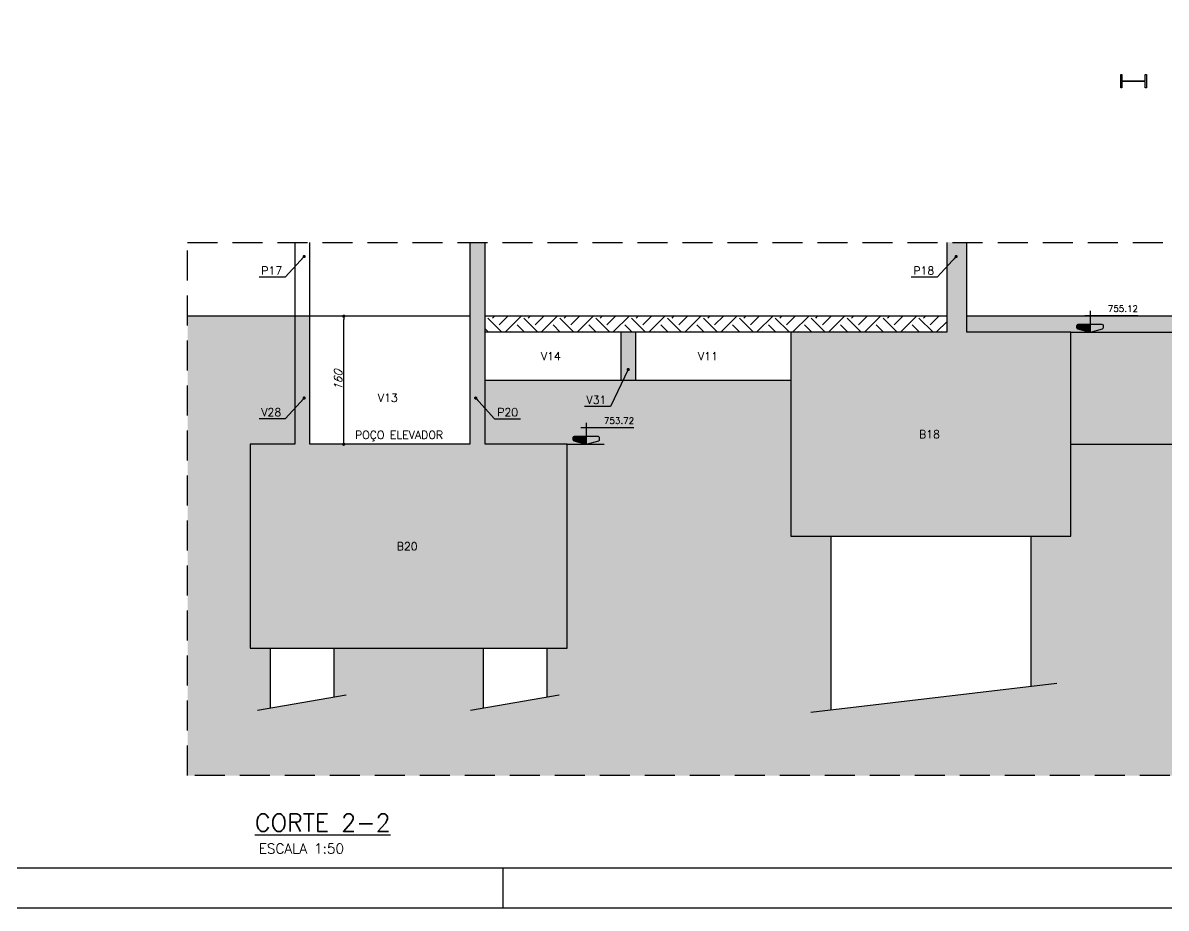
# Model space of a CAD drawing. Header units: millimetres. Extents: x -4137 to 5508, y -2380 to 3650.
# Drawn here: x -642 to 787, y -2380 to -1274 of the extents above; entities that cross this region are included whole.
import ezdxf
from ezdxf.enums import TextEntityAlignment as Align

# ---------------------------------------------------------------- set-up
doc = ezdxf.new("R2010")
doc.units = ezdxf.units.MM
doc.header["$LTSCALE"] = 50
doc.linetypes.add('ACAD_ISO04W100', pattern=[30, 24, -3, 0, -3])
doc.linetypes.add('HIDDEN', pattern=[0.375, 0.25, -0.125])
doc.layers.add('A-DETL-MBND', color=5, linetype='Continuous', lineweight=9)
for name, color, linetype in [('AR-TEXTO_REGUA 120_1-200', 4, 'Continuous'), ('F-AUX', 2, 'Continuous'), ('F-CORTE', 4, 'Continuous'), ('F-COTAS', 106, 'Continuous'), ('F-EIXOS-DET', 1, 'Continuous'), ('F-HATCH', 1, 'Continuous'), ('F-LEADER', 1, 'Continuous'), ('F-MARGEM', 1, 'Continuous'), ('F-NÍVEL-VISTA', 2, 'Continuous'), ('F-PM_EST', 1, 'Continuous'), ('F-SOLIDO', 71, 'Continuous'), ('F-TEXTO', 6, 'Continuous'), ('F-VIGAS-DIM', 2, 'Continuous'), ('F-VISTA', 2, 'Continuous')]:
    doc.layers.add(name, color=color, linetype=linetype)
doc.styles.add('CP-TEXT-INCL', font='simplex.shx', dxfattribs={"oblique": 20})
doc.styles.add('MCP', font='simplex.shx')
doc.styles.add('ROMANS', font='simplex.shx')
doc.styles.get("Standard").update_dxf_attribs({"font": 'simplex.shx'})
doc.dimstyles.new('CP-COTAS-50', dxfattribs={"dimscale": 0.8, "dimtxt": 12.5, "dimasz": 5, "dimexe": 5, "dimexo": 5, "dimgap": 2.5, "dimtad": 1, "dimdec": 1, "dimdsep": 46, "dimtxsty": 'CP-TEXT-INCL', "dimblk1": 'DOT', "dimblk2": 'DOT', "dimsah": 1, "dimcen": 9, "dimclrd": 256, "dimclre": 256, "dimclrt": 256, "dimadec": 0, "dimazin": 0, "dimtfac": 1, "dimtdec": 1, "dimtmove": 2, "dimatfit": 3, "dimldrblk": 'DOT', "dimfxl": 0, "dimtolj": 1, "dimarcsym": 0})

# ---------------------------------------------------------------- blocks, each defined once
blk = doc.blocks.new('A0-4L_900')
at = {"layer": 'F-MARGEM', "color": 2}
blk.add_line((81.9, 1), (81.9, 0), dxfattribs=at)
blk.add_lwpolyline([(0, 0), (0, 90), (192.9, 90), (192.9, 0)], close=True, dxfattribs=at)
at = {"layer": 'F-MARGEM', "color": 7}
blk.add_lwpolyline([(2.5, 89), (191.9, 89), (191.9, 1), (2.5, 1)], close=True, dxfattribs=at)
blk = doc.blocks.new('_DOT')
at = {"color": 0, "linetype": 'ByBlock'}
blk.add_line((-0.5, 0), (-1, 0), dxfattribs=at)
at = {"color": 0, "linetype": 'ByBlock', "const_width": 0.5}
blk.add_lwpolyline([(-0.25, 0, 1), (0.25, 0, 1)], format="xyb", close=True, dxfattribs=at)
blk = doc.blocks.new('*D122')
at = {"layer": 'DEFPOINTS', "color": 0, "transparency": 16777216}
for p in [(-241.4, -1640.8), (-241.4, -1640.8), (-241.4, -1800.8)]:
    blk.add_point(p, dxfattribs=at)
at = {"layer": 'F-COTAS', "lineweight": -2, "transparency": 16777216}
blk.add_line((-241.4, -1796.8), (-241.4, -1644.8), dxfattribs=at)
at = {"layer": 'F-COTAS', "lineweight": -2, "transparency": 16777216, "xscale": 4, "yscale": 4, "zscale": 4}
for p, rotation in [((-241.4, -1640.8), 90), ((-241.4, -1800.8), 270)]:
    blk.add_blockref('_DOT', p, dxfattribs=dict(at, rotation=rotation))
at = {"layer": 'F-COTAS', "transparency": 16777216, "insert": (-248.4, -1720.8), "char_height": 10, "attachment_point": 5, "rotation": 90, "style": 'CP-TEXT-INCL'}
blk.add_mtext('\\A1;160', dxfattribs=at)
blk = doc.blocks.new('Pilares W Gerdau - W310X52-689467-Térreo')
at = {"layer": 'F-PM_EST'}
for p, q in [((-8.35, 14.58), (-8.35, 15.9)), ((-8.35, 15.9), (8.35, 15.9)), ((-8.35, 15.9), (8.35, 15.9)), ((-8.35, 14.58), (-8.35, 15.9)), ((-0.381, 14.58), (-8.35, 14.58)), ((-0.381, 14.58), (-8.35, 14.58)), ((-0.381, -14.58), (-0.381, 14.58)), ((-0.381, -14.58), (-0.381, 14.58)), ((8.35, 14.58), (0.381, 14.58)), ((0.381, 14.58), (0.381, -14.58)), ((0.381, 14.58), (0.381, -14.58)), ((8.35, 14.58), (0.381, 14.58)), ((8.35, 15.9), (8.35, 14.58)), ((8.35, 15.9), (8.35, 14.58)), ((-8.35, -15.9), (-8.35, -14.58)), ((-8.35, -14.58), (-0.381, -14.58)), ((-8.35, -14.58), (-0.381, -14.58)), ((-8.35, -15.9), (-8.35, -14.58)), ((8.35, -15.9), (-8.35, -15.9)), ((8.35, -15.9), (-8.35, -15.9)), ((0.381, -14.58), (8.35, -14.58)), ((0.381, -14.58), (8.35, -14.58)), ((8.35, -14.58), (8.35, -15.9)), ((8.35, -14.58), (8.35, -15.9))]:
    blk.add_line(p, q, dxfattribs=at)
blk = doc.blocks.new('A$C1CCB5D26')
at = {"layer": 'A-DETL-MBND', "rotation": 270}
blk.add_blockref('Pilares W Gerdau - W310X52-689467-Térreo', (745.9, -1347.1), dxfattribs=at)
blk = doc.blocks.new('Nível - Vista')
at = {"layer": 'F-NÍVEL-VISTA'}
blk.add_hatch(color=71, dxfattribs=at).paths.add_polyline_path([(0, 0.238), (-0.38, 0.238, 0.414214), (-0.42, 0.198), (-0.42, 0.148, 0.331206), (-0.391, 0.11), (-0.011, 0.002, 0.072993), (0, 0)])
at = {"layer": 'F-NÍVEL-VISTA', "color": 2}
for p, q in [((-0.168, 0.521), (1.493, 0.521)), ((0, 0.67), (0, 0))]:
    blk.add_line(p, q, dxfattribs=at)
blk.add_lwpolyline([(-0.011, 0.002, 0.146769), (0.011, 0.002), (0.391, 0.11, 0.331206), (0.42, 0.148), (0.42, 0.198, 0.414214), (0.38, 0.238), (-0.38, 0.238, 0.414214), (-0.42, 0.198), (-0.42, 0.148, 0.331206), (-0.391, 0.11), (-0.011, 0.002, 0.146769), (0.011, 0.002)], format="xyb", dxfattribs=at)
at = {"layer": 'F-TEXTO', "color": 3, "style": 'MCP'}
for tag, p in [('NÍVEL', (1.026, 0.636)), ('NÍVEL_DETALHE', (1.02, 0.186))]:
    blk.add_attdef(tag, text='', height=0.2, dxfattribs=at).set_placement(p, align=Align.CENTER)

msp = doc.modelspace()

# ---------------------------------------------------------------- hatches: boundary and pattern name
at = {"layer": 'F-HATCH'}
h = msp.add_hatch(dxfattribs=at)
h.set_pattern_fill('EARTH', color=256, scale=5, angle=45)
h.paths.add_polyline_path([(1059.263, -2055.798), (1034.263, -2055.798), (1034.263, -1800.798), (1186.312, -1800.798), (1186.312, -1777.792), (1186.312, -1640.796), (537.312, -1640.796), (537.312, -1660.796), (667.618, -1660.796), (667.618, -1759.58), (667.618, -1795.97), (667.618, -1915.796), (617.618, -1915.796), (617.618, -2103.24), (367.618, -2132.773), (367.618, -1915.796), (317.618, -1915.796), (317.618, -1817.012), (317.618, -1780.621), (317.618, -1720.796), (195.812, -1720.796), (186.312, -1720.796), (176.812, -1720.796), (123.812, -1720.796), (118.473, -1720.796), (104.812, -1720.796), (-64.688, -1720.796), (-64.688, -1731.383), (-64.688, -1800.798), (37.812, -1800.798), (37.812, -1902.11), (37.812, -1940.664), (37.812, -2055.798), (12.812, -2055.798), (12.812, -2116.552), (-67.188, -2130.404), (-67.188, -2055.798), (-119.52, -2055.798), (-179.392, -2055.798), (-253.188, -2055.798), (-253.188, -2116.552), (-333.188, -2130.404), (-333.188, -2055.798), (-358.188, -2055.798), (-358.188, -1954.486), (-358.188, -1915.932), (-358.188, -1800.798), (-302.688, -1800.798), (-302.688, -1640.796), (-436.54, -1640.796), (-436.54, -2214.74), (1578.612, -2214.74), (1578.612, -1640.796), (1430.312, -1640.796), (1430.312, -1739.466), (1430.312, -1800.798), (1484.263, -1800.798), (1484.263, -1896.86), (1484.263, -1937.296), (1484.263, -2055.798), (1459.263, -2055.798), (1459.263, -2116.552), (1379.263, -2130.404), (1379.263, -2055.798), (1314.741, -2055.798), (1243.384, -2055.798), (1139.263, -2055.798), (1139.263, -2116.552), (1059.263, -2130.404)])
h = msp.add_hatch(dxfattribs=at)
h.set_pattern_fill('EARTH', color=256, scale=5, angle=45)
h.set_pattern_definition([(45, (-83.688, -5476.708), (0, 44.90128), [31.75, -31.75]), (45, (-92.107, -5468.29), (0, 44.90128), [31.75, -31.75]), (45, (-100.526, -5459.87), (0, 44.90128), [31.75, -31.75]), (135, (-100.526, -5454.257), (-44.90128, 0), [31.75, -31.75]), (135, (-92.107, -5445.838), (-44.90128, 0), [31.75, -31.75]), (135, (-83.688, -5437.42), (-44.90128, 0), [31.75, -31.75])])
h.paths.add_polyline_path([(317.618, -1660.796), (503.151, -1660.796), (512.312, -1660.796), (512.312, -1640.796), (-64.688, -1640.796), (-64.688, -1660.796), (104.812, -1660.796), (118.473, -1660.796), (123.812, -1660.796), (176.812, -1660.796), (186.312, -1660.796), (195.812, -1660.796)], flags=17)
at = {"layer": 'F-SOLIDO'}
h = msp.add_hatch(color=256, dxfattribs=at)
h.dxf.hatch_style = 1
h.paths.add_polyline_path([(37.812, -1940.664), (37.812, -1902.11), (37.812, -1800.798), (-64.688, -1800.798), (-64.688, -1731.383), (-64.688, -1720.796), (-64.688, -1704.223), (-64.688, -1660.796), (-64.688, -1640.796), (-64.688, -1548.557), (-83.688, -1548.557), (-83.688, -1558.227), (-83.688, -1640.796), (-83.688, -1768.682), (-83.688, -1794.5), (-83.688, -1800.798), (-101.077, -1800.798), (-119.52, -1800.798), (-283.652, -1800.798), (-283.664, -1800.798), (-283.688, -1800.798), (-283.688, -1640.796), (-302.688, -1640.796), (-302.688, -1800.798), (-358.188, -1800.798), (-358.188, -1915.932), (-358.188, -1954.486), (-358.188, -2055.798), (-333.188, -2055.798), (-333.13, -2055.798), (-321.472, -2055.798), (-321.331, -2055.798), (-293.188, -2055.798), (-293.047, -2055.798), (-264.904, -2055.798), (-264.845, -2055.798), (-253.188, -2055.798), (-179.392, -2055.798), (-119.52, -2055.798), (-67.188, -2055.798), (-67.13, -2055.798), (-55.472, -2055.798), (-55.331, -2055.798), (-27.188, -2055.798), (-27.047, -2055.798), (1.096, -2055.798), (1.155, -2055.798), (12.812, -2055.798), (37.812, -2055.798)])
h.paths.add_polyline_path([(-175.783, -1935.798), (-145.069, -1935.798), (-145.069, -1920.798), (-175.783, -1920.798)], flags=24)
h = msp.add_hatch(color=256, dxfattribs=at)
h.dxf.hatch_style = 1
h.paths.add_polyline_path([(617.67, -1915.796), (667.618, -1915.796), (667.618, -1795.97), (667.618, -1759.58), (667.618, -1660.796), (537.312, -1660.796), (537.312, -1548.557), (512.312, -1548.557), (512.312, -1562.014), (512.312, -1596.076), (512.312, -1660.796), (503.151, -1660.796), (317.618, -1660.796), (317.618, -1720.796), (317.618, -1780.621), (317.618, -1817.012), (317.618, -1915.796), (453.203, -1915.796)])
h = msp.add_hatch(color=256, dxfattribs=at)
h.dxf.hatch_style = 1
h.paths.add_polyline_path([(123.812, -1660.796), (118.473, -1660.796), (104.812, -1660.796), (104.812, -1677.654), (104.812, -1720.796), (123.812, -1720.796), (123.812, -1703.938)])

# ---------------------------------------------------------------- linework, layer by layer
at = {"layer": 'F-AUX', "color": 1, "linetype": 'HIDDEN', "ltscale": 3}
msp.add_lwpolyline([(-436.54, -1548.557), (1578.612, -1548.557), (1578.612, -2214.74), (-436.54, -2214.74)], close=True, dxfattribs=at)
at = {"layer": 'F-CORTE'}
for points in [[(-83.688, -1548.557), (-83.688, -1558.227), (-83.688, -1640.796), (-83.688, -1768.682), (-83.688, -1794.5), (-83.688, -1800.798)], [(-64.688, -1800.798), (-64.688, -1731.383), (-64.688, -1720.796), (-64.688, -1704.223), (-64.688, -1660.796), (-64.688, -1640.796), (-64.688, -1548.557)], [(512.312, -1548.557), (512.312, -1562.014), (512.312, -1596.076), (512.312, -1660.801)], [(537.312, -1660.801), (537.312, -1548.557)], [(-302.688, -1640.796), (-302.688, -1800.798)], [(-283.688, -1640.796), (-302.688, -1640.796)], [(-283.688, -1800.798), (-283.688, -1800.798), (-283.688, -1640.796)], [(123.812, -1660.796), (118.473, -1660.796), (104.812, -1660.796)], [(104.812, -1660.796), (104.812, -1677.654), (104.812, -1720.796)], [(123.812, -1720.796), (123.812, -1703.938), (123.812, -1660.796)], [(512.312, -1660.796), (503.151, -1660.796), (317.618, -1660.796)], [(317.618, -1660.796), (317.618, -1720.796), (317.618, -1780.621), (317.618, -1817.012), (317.618, -1915.796)], [(667.618, -1660.796), (537.312, -1660.796)], [(667.618, -1915.796), (667.618, -1795.97), (667.618, -1759.58), (667.618, -1660.796)], [(104.812, -1720.796), (118.473, -1720.796), (123.812, -1720.796)], [(-358.188, -1800.798), (-358.188, -1915.932), (-358.188, -1954.486), (-358.188, -2055.798)], [(-302.688, -1800.798), (-358.188, -1800.798)], [(-83.688, -1800.798), (-101.077, -1800.798), (-119.52, -1800.798), (-283.652, -1800.798), (-283.664, -1800.798), (-283.688, -1800.798)], [(37.812, -1800.798), (-64.688, -1800.798)], [(37.812, -2055.798), (37.812, -1940.664), (37.812, -1902.11), (37.812, -1800.798)], [(317.618, -1915.796), (453.203, -1915.796), (617.67, -1915.796), (667.618, -1915.796)], [(-358.188, -2055.798), (-333.188, -2055.798), (-333.13, -2055.798), (-321.472, -2055.798), (-321.331, -2055.798), (-293.188, -2055.798), (-293.047, -2055.798), (-264.904, -2055.798), (-264.845, -2055.798), (-253.188, -2055.798), (-179.392, -2055.798), (-119.52, -2055.798), (-67.188, -2055.798), (-67.13, -2055.798), (-55.472, -2055.798), (-55.331, -2055.798), (-27.188, -2055.798), (-27.047, -2055.798), (1.096, -2055.798), (1.155, -2055.798), (12.812, -2055.798), (37.812, -2055.798)]]:
    msp.add_lwpolyline(points, dxfattribs=at)
at = {"layer": 'F-EIXOS-DET', "color": 1, "ltscale": 5}
for points in [[(667.618, -1660.796), (713.982, -1660.796)], [(37.812, -1800.798), (84.176, -1800.798)]]:
    msp.add_lwpolyline(points, dxfattribs=at)
at = {"layer": 'F-LEADER'}
for p, q in [((342.55, -2135.735), (649.968, -2099.419)), ((-349.113, -2133.162), (-238.287, -2113.972)), ((-83.113, -2133.162), (27.713, -2113.972))]:
    msp.add_line(p, q, dxfattribs=at)
at = {"layer": 'F-VISTA'}
for p, q in [((-302.688, -1548.557), (-302.688, -1640.796)), ((-283.688, -1640.796), (-283.688, -1548.557)), ((-83.688, -1640.796), (-283.688, -1640.796)), ((104.812, -1660.796), (-64.688, -1660.796)), ((176.812, -1660.796), (123.812, -1660.796)), ((186.312, -1660.796), (176.812, -1660.796)), ((195.812, -1660.796), (186.312, -1660.796)), ((317.618, -1660.796), (195.812, -1660.796)), ((-64.688, -1720.796), (104.812, -1720.796)), ((123.812, -1720.796), (176.812, -1720.796)), ((176.812, -1720.796), (186.312, -1720.796)), ((186.312, -1720.796), (195.812, -1720.796)), ((195.812, -1720.796), (317.618, -1720.796)), ((367.618, -1915.796), (367.618, -2132.773)), ((617.618, -1915.796), (617.618, -2103.24)), ((-333.188, -2055.798), (-333.188, -2130.404)), ((-253.188, -2116.552), (-253.188, -2055.798)), ((-67.188, -2055.798), (-67.188, -2130.404)), ((12.812, -2116.552), (12.812, -2055.798))]:
    msp.add_line(p, q, dxfattribs=at)
at = {"layer": 'F-VISTA', "color": 3}
for p, q in [((-302.688, -1640.796), (-436.54, -1640.796)), ((512.312, -1640.796), (-64.688, -1640.796)), ((1186.312, -1640.796), (537.312, -1640.796))]:
    msp.add_line(p, q, dxfattribs=at)
at = {"layer": 'F-VISTA'}
for points in [[(667.618, -1660.796), (1186.312, -1660.796)], [(667.618, -1800.796), (1034.263, -1800.798)]]:
    msp.add_lwpolyline(points, dxfattribs=at)

# ---------------------------------------------------------------- block references
at = {"layer": 'F-COTAS', "linetype": 'ACAD_ISO04W100', "lineweight": 100}
msp.add_blockref('A$C1CCB5D26', (0, 0), dxfattribs=at)
at = {"layer": 'F-MARGEM', "linetype": 'Continuous', "xscale": 50, "yscale": 50, "zscale": 50}
msp.add_blockref('A0-4L_900', (-4137.496, -2380.469), dxfattribs=at)
at = {"layer": 'F-NÍVEL-VISTA', "linetype": 'Continuous', "xscale": 40, "yscale": 40, "zscale": 40}
for p, values in [((691.482, -1660.791), {'NÍVEL': '755.12'}), ((61.676, -1800.793), {'NÍVEL': '753.72'})]:
    msp.add_blockref('Nível - Vista', p, dxfattribs=at).add_auto_attribs(values)

# ---------------------------------------------------------------- texts
at = {"layer": 'AR-TEXTO_REGUA 120_1-200', "color": 2, "style": 'ROMANS'}
msp.add_text('ESCALA 1:50', height=12.5, dxfattribs=at).set_placement((-347.65, -2312.247))
at = {"layer": 'F-TEXTO', "color": 2}
for s, p in [('P17', (-344.465, -1588.836)), ('P18', (470.535, -1588.836)), ('V14', (5.062, -1695.796)), ('V11', (201.312, -1695.796)), ('V13', (-198.688, -1747.744)), ('V31', (62.021, -1750.334)), ('V28', (-344.465, -1765.729)), ('P20', (-49.578, -1765.729)), ('B18', (477.618, -1793.296)), ('B20', (-175.188, -1933.298))]:
    msp.add_text(s, height=10, dxfattribs=at).set_placement(p)
at = {"layer": 'F-TEXTO', "style": 'ROMANS'}
msp.add_text('%%UCORTE 2-2', height=21.875, dxfattribs=at).set_placement((-352.49, -2284.635))
at = {"layer": 'F-VIGAS-DIM', "style": 'ROMANS'}
msp.add_text('POÇO ELEVADOR', height=10, dxfattribs=at).set_placement((-227.352, -1794.132))

# ---------------------------------------------------------------- dimensions: what is measured, and where the dimension line sits
at = {"layer": 'F-COTAS'}
dim = msp.add_linear_dim(base=(-241.411, -1640.796), p1=(-241.411, -1800.798), p2=(-241.411, -1640.796), angle=90, dimstyle='CP-COTAS-50', dxfattribs=at)
dim.commit()
dim.dimension.update_dxf_attribs({"geometry": '*D122', "text_midpoint": (-248.411, -1720.797)})

# ---------------------------------------------------------------- leaders
at = {"layer": 'F-LEADER'}
for points in [[(-290.889, -1566.133), (-314.623, -1592.122), (-347.049, -1592.122)], [(524.111, -1566.133), (500.377, -1592.122), (467.951, -1592.122)], [(114.214, -1707.392), (91.862, -1753.62), (59.436, -1753.62)], [(-290.889, -1743.026), (-314.623, -1769.015), (-347.049, -1769.015)], [(-76.487, -1743.026), (-52.753, -1769.015), (-20.327, -1769.015)]]:
    msp.add_leader(points, dimstyle='CP-COTAS-50', dxfattribs=at)

doc.saveas('drawing.dxf')
